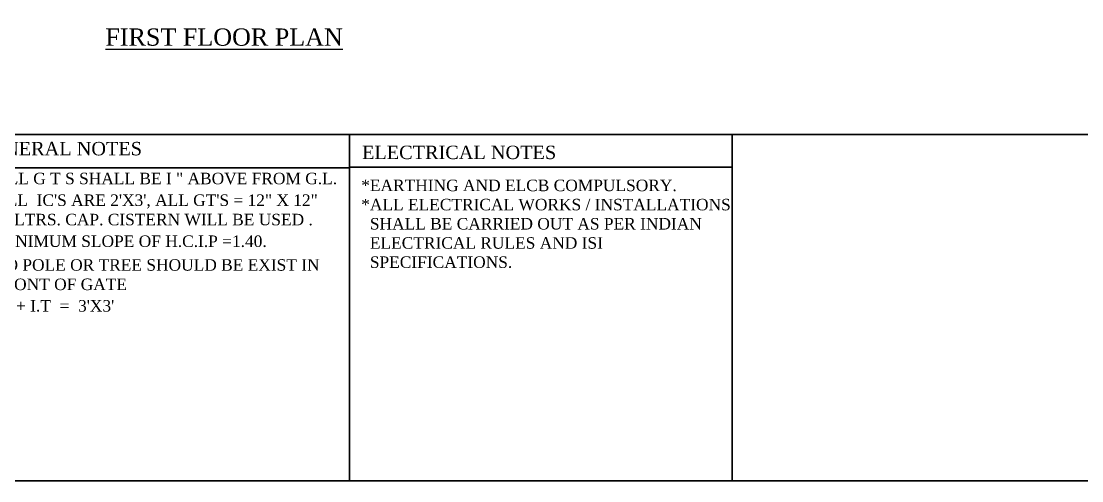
# Model space of a CAD drawing. Header units: feet. Extents: x 37458 to 42412, y -3338 to -325.
# Drawn here: x 38100 to 38653, y -1489 to -1250 of the extents above; entities that cross this region are included whole.
import ezdxf

# ---------------------------------------------------------------- set-up
doc = ezdxf.new("R2010")
doc.units = ezdxf.units.FT
doc.header["$MEASUREMENT"] = 0
doc.layers.add('SEAL', color=102, linetype='Continuous', lineweight=35)
doc.layers.add('TEXT', color=7, linetype='Continuous', lineweight=30)
doc.styles.add('MAIN TEXT', font='romai___.ttf', dxfattribs={"height": 9})
doc.styles.get("Standard").update_dxf_attribs({"font": 'times.ttf', "height": 6})

msp = doc.modelspace()

# ---------------------------------------------------------------- linework, layer by layer
at = {"layer": 'SEAL', "ltscale": 0.75}
for p, q in [((39330.0528, -1308.9249), (37481.4509, -1308.9249)), ((38271.0843, -1308.9287, -18), (38271.0843, -1489.4249, -14.2612)), ((38470.7556, -1308.9287, -18), (38470.7556, -1489.4249, -14.2612)), ((38070.9426, -1326.3121, -0.112), (38271.0843, -1326.3121, 9.632)), ((38271.0843, -1325.869, -13.6231), (38470.7556, -1325.8738, -13.2023)), ((37481.4509, -1489.4249), (39330.0528, -1489.4249))]:
    msp.add_line(p, q, dxfattribs=at)
msp.add_lwpolyline([(37481.4509, -325.4414), (39330.0528, -325.4414), (39330.0528, -1308.9249), (37481.4509, -1308.9249)], close=True, dxfattribs=at)

# ---------------------------------------------------------------- texts
at = {"layer": 'TEXT'}
for s, p in [('GENERAL NOTES', (38076.8507, -1319.7498, -21.7477)), ('ELECTRICAL NOTES', (38277.6728, -1321.7091, -27.112))]:
    msp.add_text(s, height=7, dxfattribs=at).set_placement(p)
at = {"layer": 'TEXT', "ltscale": 0.75}
for s, p in [('*  ALL G T S SHALL BE I " ABOVE FROM G.L.', (38077.2073, -1334.8215, -21.7477)), ('*  ALL  IC\'S ARE 2\'X3\', ALL GT\'S = 12" X 12"', (38076.7073, -1346.1275, -21.7477)), ('*  10 LTRS. CAP. CISTERN WILL BE USED .', (38075.7823, -1356.2299, -21.7477)), ('*  MINIMUM SLOPE OF H.C.I.P =1.40.', (38076.5729, -1367.5174, -21.7477)), ('*  NO POLE OR TREE SHOULD BE EXIST IN ', (38076.0565, -1379.8955, -21.7477)), ('    FRONT OF GATE', (38076.0074, -1390.0019, -21.7477)), ("*  IC + I.T  =  3'X3'", (38076.7732, -1401.2159, -30.7477))]:
    msp.add_text(s, height=6, dxfattribs=at).set_placement(p)
at = {"layer": 'TEXT', "ltscale": 10, "insert": (38143.7833, -1253.5897), "char_height": 9, "width": 137.592284, "attachment_point": 1, "style": 'MAIN TEXT'}
msp.add_mtext('\\A1;{\\fRomantic|b0|i0|c2|p2;\\LFIRST FLOOR PLAN }', dxfattribs=at)
at = {"layer": 'TEXT', "ltscale": 0.75, "insert": (38274.9855, -1332.4249, -18.112), "char_height": 6, "width": 290.5, "attachment_point": 1}
msp.add_mtext(' *EARTHING AND ELCB COMPULSORY.\\P *ALL ELECTRICAL WORKS / INSTALLATIONS \\P   SHALL BE CARRIED OUT AS PER INDIAN \\P   ELECTRICAL RULES AND ISI \\P   SPECIFICATIONS.', dxfattribs=at)

doc.saveas('drawing.dxf')
